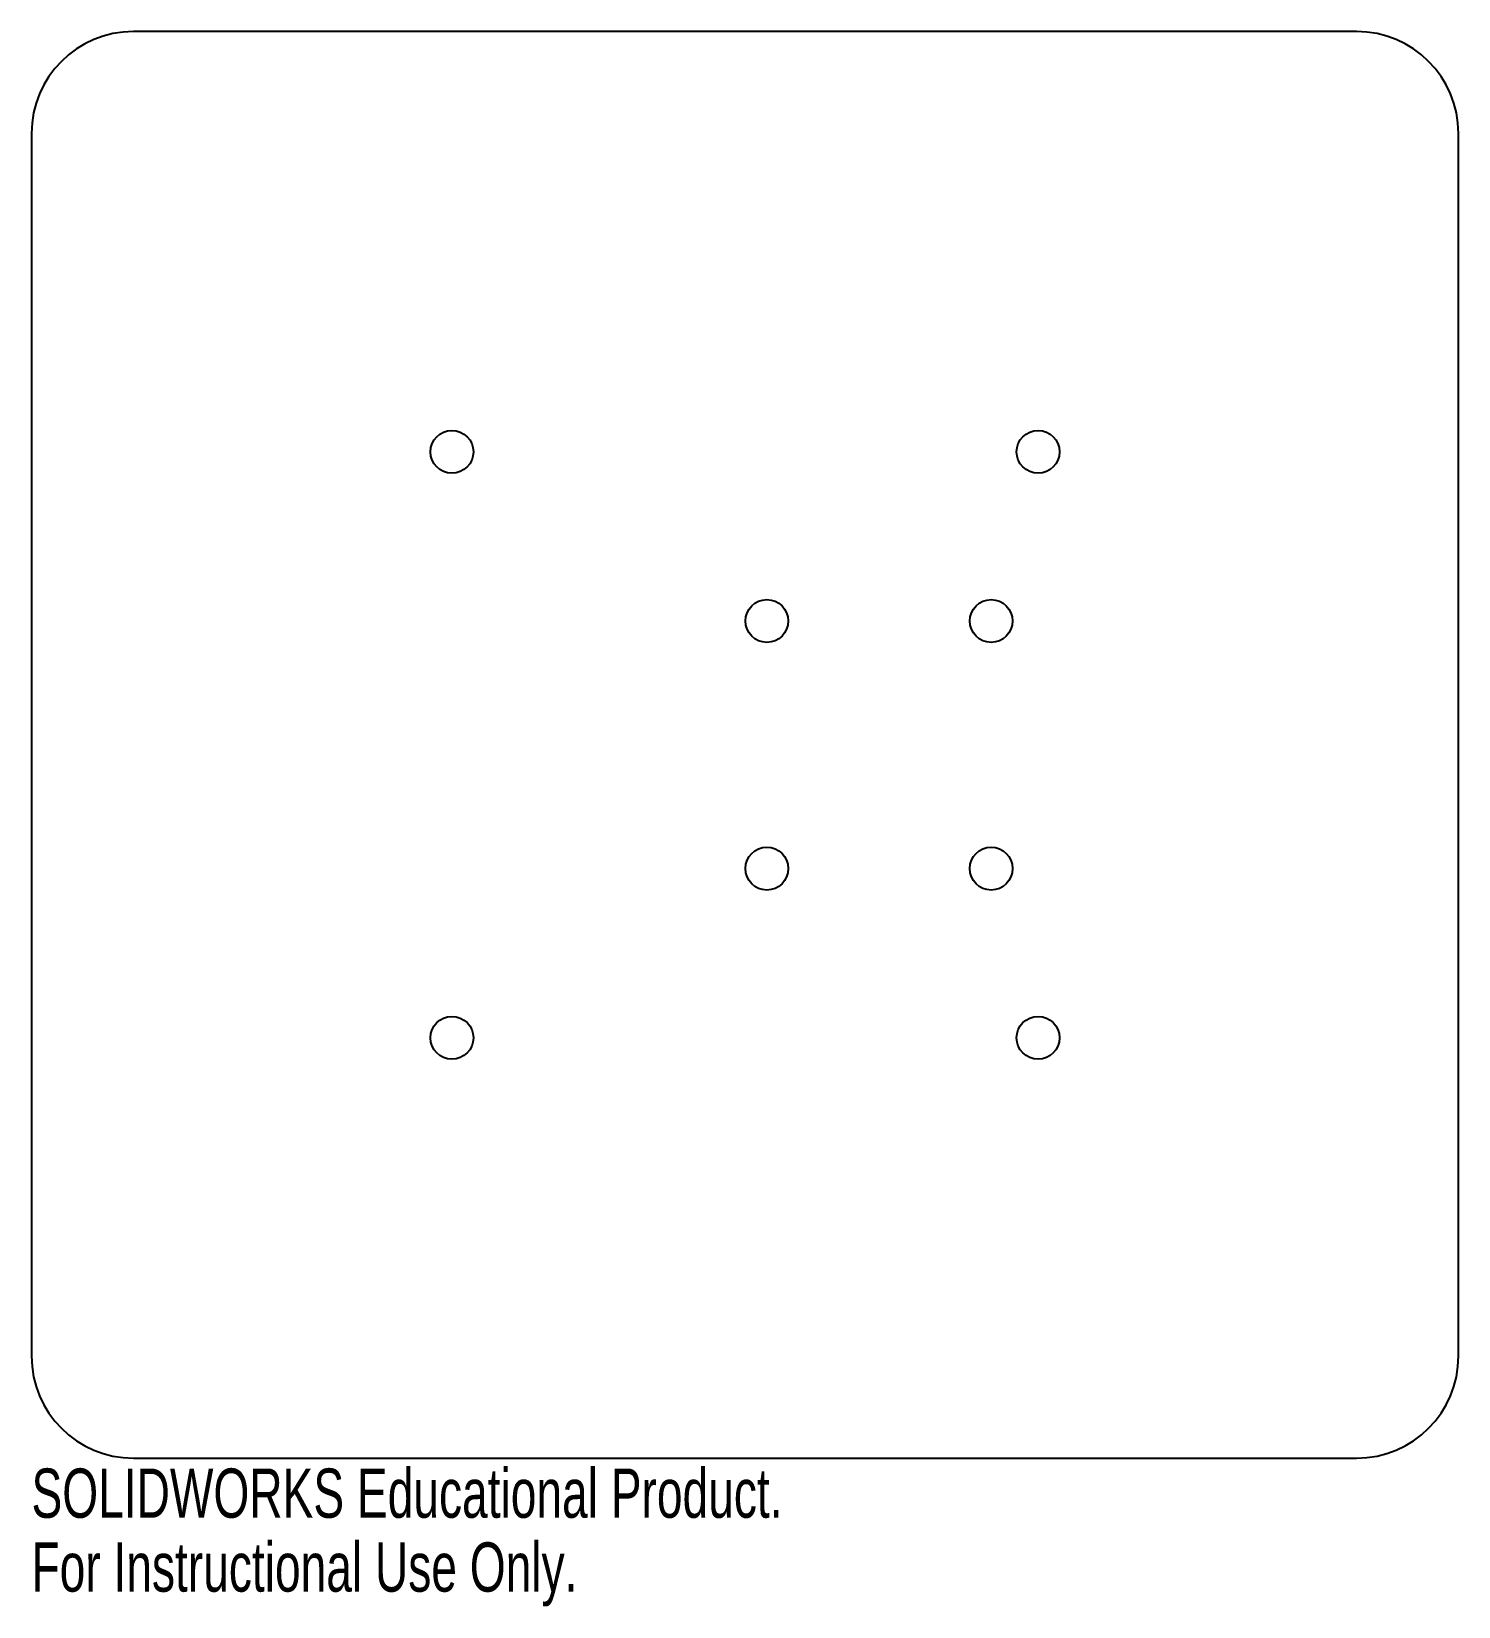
# Model space of a CAD drawing. Header units: millimetres. Extents: x 0 to 140, y -155 to 0.
import ezdxf

# ---------------------------------------------------------------- set-up
doc = ezdxf.new("R2010")
doc.units = ezdxf.units.MM
doc.styles.add('SLDTEXTSTYLE0', font='TXT', dxfattribs={"width": 0.7})

msp = doc.modelspace()

# ---------------------------------------------------------------- linework, layer by layer
at = {"color": 7, "linetype": 'Continuous', "lineweight": 25}
for p, q in [((130, 0), (10, 0)), ((0, -10), (0, -130)), ((140, -130), (140, -10)), ((10, -140), (130, -140))]:
    msp.add_line(p, q, dxfattribs=at)
for centre in [(41.25, -41.25), (98.75, -41.25), (72.15, -57.85), (94.15, -57.85), (72.15, -82.15), (94.15, -82.15), (41.25, -98.75), (98.75, -98.75)]:
    msp.add_circle(centre, 2.1, dxfattribs=at)
for centre, start, end in [((130, -10), 0, 90), ((10, -10), 90, 180), ((10, -130), 180, 270), ((130, -130), 270, 0)]:
    msp.add_arc(centre, 10, start, end, dxfattribs=at)

# ---------------------------------------------------------------- texts
at = {"color": 7, "linetype": 'Continuous', "char_height": 4.8336, "attachment_point": 1, "style": 'SLDTEXTSTYLE0'}
for s, insert in [('SOLIDWORKS Educational Product.', (0, -141.02)), ('For Instructional Use Only.', (0, -148.27))]:
    msp.add_mtext(s, dxfattribs=dict(at, insert=insert))

doc.saveas('drawing.dxf')
